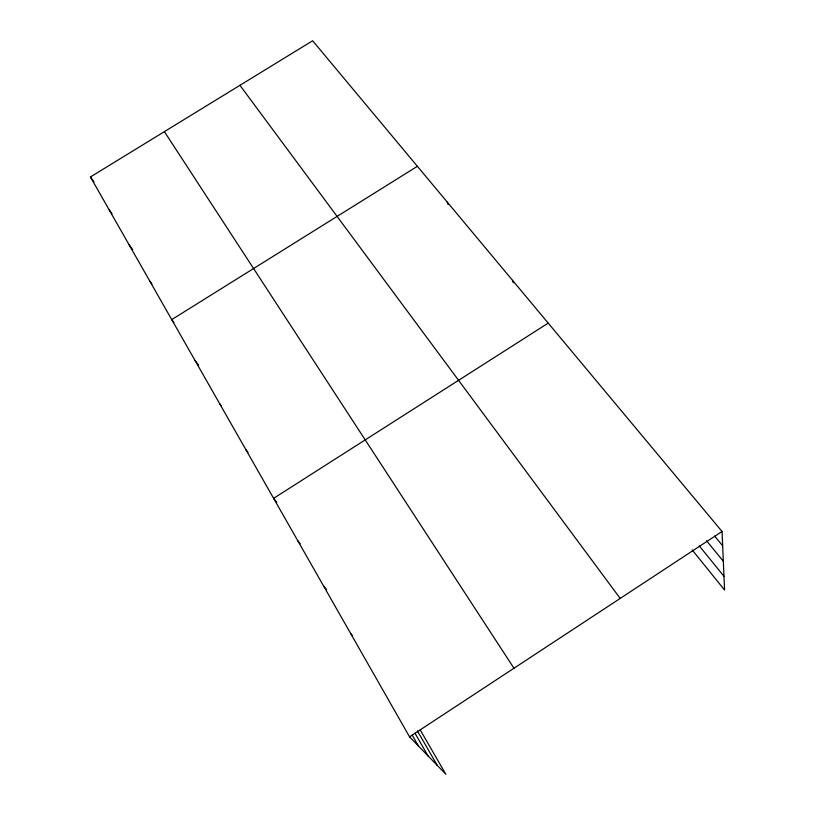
<?xml version="1.0" encoding="UTF-8"?>
<svg xmlns="http://www.w3.org/2000/svg" width="815" height="815" viewBox="0 0 815 815"><rect width="100%" height="100%" fill="white"/><g stroke="black" fill="none" stroke-linecap="round" stroke-linejoin="round"><path stroke-width="1.22" d="M409.568 736.862L722.049 531.482L312.634 40.75L90.434 176.967L409.568 736.862L445.846 774.25L420.234 729.945M548.21 323.107L273.616 498.352L276.723 502.203M417.382 166.301L171.741 319.612L173.952 322.546M350.582 633.367L352.223 635.231M323.514 585.883L326.672 589.602M714.623 536.076L722.661 545.785M297.903 540.946L300.164 543.697M706.554 540.793L723.333 561.25M699.362 545.999L723.975 576.276M692.139 549.86L724.566 590.06L722.049 531.482M245.814 449.554L248.045 452.386M219.653 403.67L221.171 405.636M195.009 360.424L198.636 365.191M149.756 281.032L151.977 284.038M239.936 85.31L620.205 598.424M128.923 244.5L132.672 249.594M109.179 209.852L112.022 213.744M90.434 176.967L93.99 181.888M164.396 131.623L513.97 668.249M417.392 730.861L437.329 765.468M414.957 733.123L428.028 755.882M412.227 735.14L418.441 746.01M447.303 202.161L448.077 204.453M512.543 280.36L513.226 282.713"/></g></svg>
